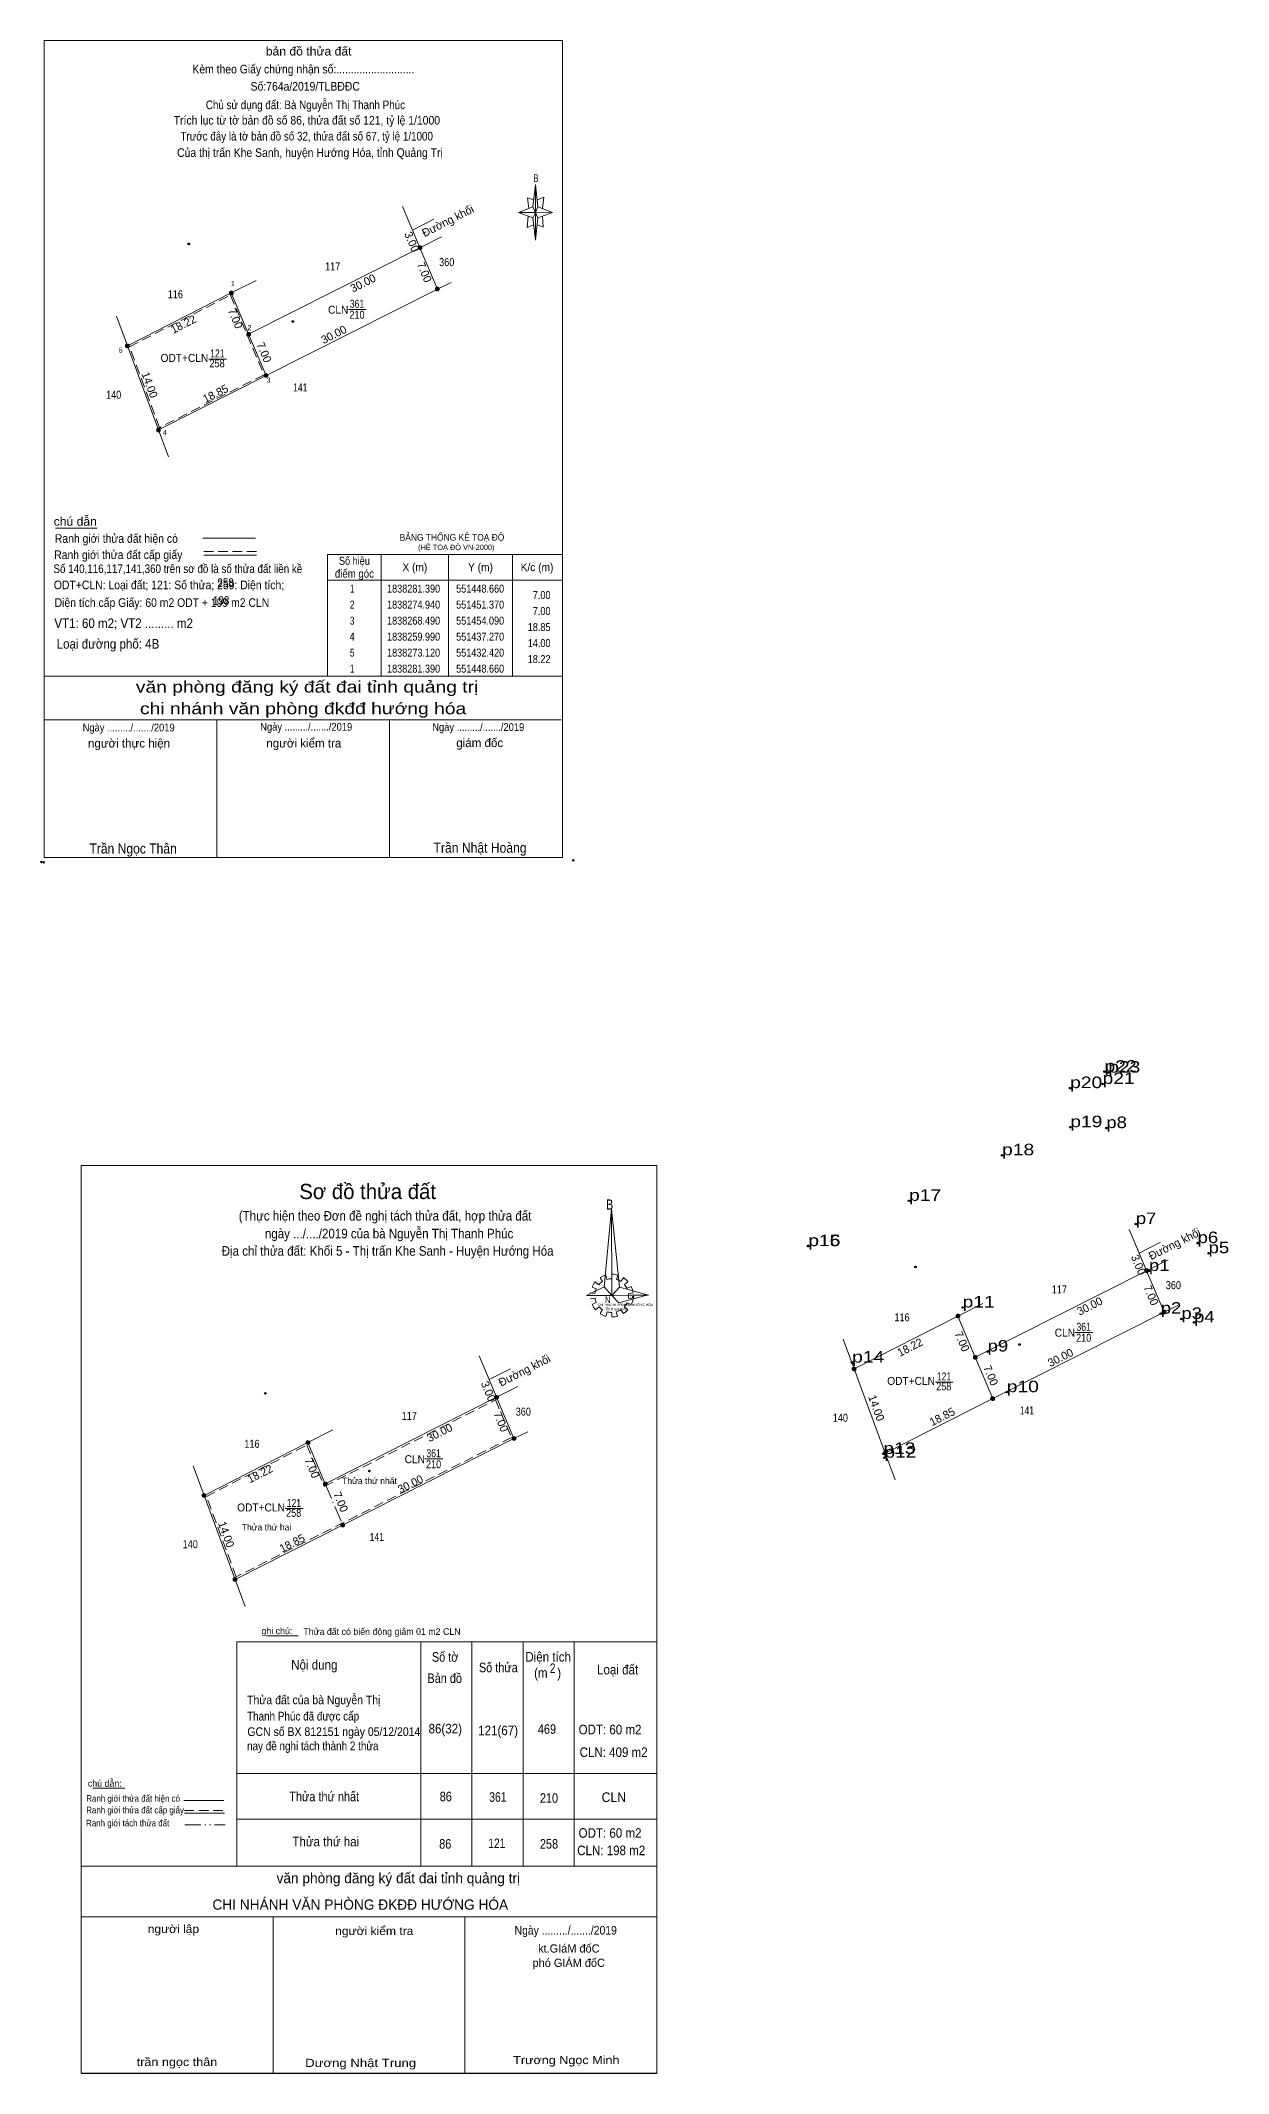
# Model space of a CAD drawing. Header units: metres. Extents: x 551026 to 551491, y 1838157 to 1838484.
# Drawn here: x 551305.3 to 551490.9, y 1838163.1 to 1838480.6 of the extents above; entities that cross this region are included whole.
import ezdxf
from ezdxf.enums import TextEntityAlignment as Align

# ---------------------------------------------------------------- set-up
doc = ezdxf.new("R2010")
doc.units = ezdxf.units.M
doc.header["$LTSCALE"] = 0.5
doc.header["$PDMODE"] = 32
doc.header["$PDSIZE"] = 0.25
for name, pattern in [('DASH_DOUBLE_DOT', [9.2, 5, -1.2, 0.3, -1.2, 0.3, -1.2]), ('DOT_DASHED', [7.7, 5, -1.2, 0.3, -1.2]), ('MEDIUM_DASHED', [4.5, 3, -1.5])]:
    doc.linetypes.add(name, pattern=pattern)
for name, color, linetype, lineweight in [('1', 7, 'Continuous', 13), ('10', 7, 'Continuous', 13), ('17', 7, 'Continuous', 13), ('32', 7, 'Continuous', 13), ('5', 7, 'Continuous', 13), ('56', 7, 'Continuous', 13), ('6', 7, 'Continuous', 13), ('63', 7, 'Continuous', 13)]:
    doc.layers.add(name, color=color, linetype=linetype, lineweight=lineweight)
for name, color, linetype in [('12', 7, 'Continuous'), ('13', 7, 'Continuous'), ('57', 7, 'Continuous'), ('7', 7, 'Continuous')]:
    doc.layers.add(name, color=color, linetype=linetype)

msp = doc.modelspace()

# ---------------------------------------------------------------- hatches: boundary and pattern name
at = {"layer": '63'}
for points in [[(551364.87, 1838448.28, 1), (551364.27, 1838448.28, 1)], [(551335.38, 1838441.21, 1), (551334.78, 1838441.21, 1)], [(551367.59, 1838441.83, 1), (551366.99, 1838441.83, 1)], [(551338.09, 1838434.76, 1), (551337.49, 1838434.76, 1)], [(551319.14, 1838432.94, 1), (551318.54, 1838432.94, 1)], [(551340.81, 1838428.31, 1), (551340.21, 1838428.31, 1)], [(551323.99, 1838419.81, 1), (551323.39, 1838419.81, 1)], [(551478.45, 1838288.46, 1), (551477.85, 1838288.46, 1)], [(551448.96, 1838281.39, 1), (551448.36, 1838281.39, 1)], [(551481.17, 1838282.01, 1), (551480.57, 1838282.01, 1)], [(551451.67, 1838274.94, 1), (551451.07, 1838274.94, 1)], [(551432.72, 1838273.12, 1), (551432.12, 1838273.12, 1)], [(551376.84, 1838268.7, 1), (551376.24, 1838268.7, 1)], [(551454.39, 1838268.49, 1), (551453.79, 1838268.49, 1)], [(551379.56, 1838262.25, 1), (551378.96, 1838262.25, 1)], [(551347.35, 1838261.63, 1), (551346.75, 1838261.63, 1)], [(551437.57, 1838259.99, 1), (551436.97, 1838259.99, 1)], [(551331.11, 1838253.36, 1), (551330.51, 1838253.36, 1)], [(551350.06, 1838255.18, 1), (551349.46, 1838255.18, 1)], [(551352.78, 1838248.73, 1), (551352.18, 1838248.73, 1)], [(551335.96, 1838240.23, 1), (551335.36, 1838240.23, 1)]]:
    msp.add_hatch(color=256, dxfattribs=at).paths.add_polyline_path(points)

# ---------------------------------------------------------------- linework, layer by layer
at = {"layer": '1'}
for p, q in [((551393.61, 1838287.79), (551393.78, 1838287.08)), ((551394.53, 1838287.2), (551394.55, 1838287.93)), ((551395.49, 1838287.79), (551395.31, 1838287.06)), ((551391.19, 1838285.03), (551391.91, 1838284.92)), ((551392.13, 1838285.65), (551391.47, 1838285.92)), ((551391.95, 1838286.74), (551392.5, 1838286.26)), ((551393.11, 1838286.79), (551392.71, 1838287.38)), ((551394.18, 1838284.6), (551394.87, 1838284.6)), ((551395.97, 1838286.79), (551396.36, 1838287.38)), ((551397.08, 1838286.74), (551396.53, 1838286.29)), ((551396.92, 1838285.67), (551397.58, 1838285.99)), ((551397.88, 1838285.03), (551397.14, 1838284.92)), ((551391.91, 1838284.19), (551391.19, 1838284.08)), ((551391.47, 1838283.19), (551392.13, 1838283.51)), ((551392.56, 1838282.83), (551391.99, 1838282.37)), ((551392.71, 1838281.76), (551393.09, 1838282.39)), ((551393.83, 1838282.05), (551393.61, 1838281.35)), ((551394.53, 1838281.23), (551394.53, 1838281.94)), ((551395.25, 1838282.05), (551395.46, 1838281.37)), ((551396.36, 1838281.76), (551395.97, 1838282.37)), ((551396.49, 1838282.83), (551397.08, 1838282.39)), ((551397.6, 1838283.17), (551396.88, 1838283.44)), ((551397.14, 1838284.19), (551397.88, 1838284.08)), ((551335.94, 1838230.49), (551401.6, 1838230.49)), ((551335.94, 1838230.49), (551335.94, 1838195.44)), ((551364.68, 1838230.49), (551364.68, 1838195.44)), ((551372.68, 1838230.49), (551372.68, 1838195.44)), ((551380.68, 1838230.49), (551380.68, 1838195.44)), ((551388.68, 1838230.49), (551388.68, 1838195.44)), ((551335.94, 1838209.92), (551401.6, 1838209.92)), ((551335.94, 1838202.78), (551401.65, 1838202.78)), ((551311.6, 1838195.45), (551401.6, 1838195.45)), ((551335.94, 1838195.44), (551401.6, 1838195.44)), ((551311.6, 1838194.67), (551311.6, 1838163.08)), ((551311.6, 1838187.51), (551401.6, 1838187.51)), ((551341.6, 1838187.51), (551341.6, 1838163.08)), ((551371.6, 1838187.51), (551371.6, 1838163.08))]:
    msp.add_line(p, q, dxfattribs=at)
for points in [[(551364.57, 1838448.28), (551367.29, 1838441.83), (551340.51, 1838428.31), (551337.79, 1838434.76)], [(551478.15, 1838288.46), (551480.87, 1838282.01), (551454.09, 1838268.49), (551451.37, 1838274.94)]]:
    msp.add_lwpolyline(points, dxfattribs=at)
at = {"layer": '1', "linetype": 'MEDIUM_DASHED'}
msp.add_lwpolyline([(551334.95, 1838440.87), (551337.56, 1838434.66), (551340.19, 1838428.43), (551323.83, 1838420.16), (551319.15, 1838432.82)], close=True, dxfattribs=at)
at = {"layer": '1'}
for points in [[(551311.6, 1838163.08), (551311.6, 1838304.88), (551401.6, 1838304.88), (551401.6, 1838163.08)], [(551311.6, 1838163.08), (551311.6, 1838304.88), (551401.6, 1838304.88), (551401.6, 1838163.08)], [(551394.48, 1838298.13), (551394.53, 1838284.62), (551393.35, 1838285.97)], [(551394.48, 1838298.13), (551394.53, 1838284.62), (551395.77, 1838285.88)], [(551478.15, 1838288.46), (551480.87, 1838282.01), (551454.09, 1838268.49), (551451.37, 1838274.94)], [(551390.6, 1838284.62), (551393.35, 1838285.97), (551394.53, 1838284.62)], [(551400.28, 1838284.67), (551394.53, 1838284.62), (551395.77, 1838285.88)], [(551400.24, 1838284.69), (551395.66, 1838283.46), (551394.53, 1838284.62)], [(551448.66, 1838281.39), (551451.37, 1838274.94), (551454.09, 1838268.49), (551437.27, 1838259.99), (551432.42, 1838273.12)]]:
    msp.add_lwpolyline(points, close=True, dxfattribs=at)
at = {"layer": '1', "linetype": 'MEDIUM_DASHED'}
for points in [[(551349.61, 1838254.76), (551376.39, 1838268.29), (551378.87, 1838262.39), (551354.71, 1838250.19)], [(551354.71, 1838250.19), (551335.82, 1838240.65), (551331.18, 1838253.21), (551346.9, 1838261.22), (551349.61, 1838254.76)]]:
    msp.add_lwpolyline(points, dxfattribs=at)
at = {"layer": '1'}
for centre, major_axis, start_param, end_param in [((551394.5364, 1838284.5776), (3.3649, 0), 1.84955988, 2.13900916), ((551394.5364, 1838284.5776), (3.3649, 0), 1.27924208, 1.56332225), ((551394.5364, 1838284.5776), (3.3649, 0), 2.43958176, 2.72400246), ((551394.5364, 1838284.5776), (2.6372, 0), 2.72368549, 3.01515824), ((551394.5364, 1838284.5776), (2.6372, 0), 2.13373541, 2.44496261), ((551394.5364, 1838284.5776), (2.6372, 0), 1.56985589, 1.85611068), ((551394.5364, 1838284.5776), (2.6372, 0), 1.00270906, 1.2755622), ((551394.5364, 1838284.5776), (3.3649, 0), 0.71056237, 0.99687234), ((551394.5364, 1838284.5776), (2.6372, 0), 0.42678376, 0.70646463), ((551394.5364, 1838284.5776), (2.6372, 0), 6.13558388, 6.41618463), ((551394.5364, 1838284.5776), (3.3649, 0), 0.1390515, 0.43393316), ((551394.5364, 1838284.5776), (3.3649, 0), 3.56988637, 3.85691866), ((551394.5364, 1838284.5776), (2.6372, 0), 3.28229955, 3.56105054), ((551394.5364, 1838284.5776), (2.6372, 0), 3.86077574, 4.13258255), ((551394.5171, 1838284.5576), (3.3649, 0), 4.1470906, 4.43659307), ((551394.5364, 1838284.5776), (2.6372, 0), 4.43854677, 4.71314001), ((551394.5364, 1838284.5776), (3.3649, 0), 4.71301008, 4.99761054), ((551394.5364, 1838284.5776), (2.6372, 0), 4.99087134, 5.28933161), ((551394.5364, 1838284.5776), (3.3649, 0), 5.28561416, 5.56798705), ((551394.5364, 1838284.5776), (2.6372, 0), 5.56137327, 5.83951437), ((551394.5364, 1838284.5776), (3.3649, 0), 5.85230288, 6.13839648)]:
    msp.add_ellipse(centre, major_axis=major_axis, ratio=0.995001, start_param=start_param, end_param=end_param, dxfattribs=at)
msp.add_point((551397.88, 1838284.35), dxfattribs=at)
at = {"layer": '10'}
for p, q in [((551363.41, 1838451.05), (551366.75, 1838452.74)), ((551364.57, 1838448.28), (551367.91, 1838449.97)), ((551337.79, 1838434.76), (551364.57, 1838448.28)), ((551364.57, 1838448.28), (551367.29, 1838441.83)), ((551335.08, 1838441.21), (551338.96, 1838443.17)), ((551318.84, 1838432.94), (551335.08, 1838441.21)), ((551317.13, 1838437.59), (551318.84, 1838432.94)), ((551318.84, 1838432.94), (551323.69, 1838419.81)), ((551340.51, 1838428.31), (551323.69, 1838419.81)), ((551325.25, 1838415.6), (551323.69, 1838419.81)), ((551476.99, 1838291.23), (551480.33, 1838292.92)), ((551451.37, 1838274.94), (551478.15, 1838288.46)), ((551478.15, 1838288.46), (551481.49, 1838290.15)), ((551478.15, 1838288.46), (551480.87, 1838282.01)), ((551432.42, 1838273.12), (551448.66, 1838281.39)), ((551448.66, 1838281.39), (551452.54, 1838283.35)), ((551430.71, 1838277.77), (551432.42, 1838273.12)), ((551375.38, 1838271.47), (551378.72, 1838273.16)), ((551432.42, 1838273.12), (551437.27, 1838259.99)), ((551349.76, 1838255.18), (551376.54, 1838268.7)), ((551376.54, 1838268.7), (551379.88, 1838270.39)), ((551376.54, 1838268.7), (551379.26, 1838262.25)), ((551454.09, 1838268.49), (551437.27, 1838259.99)), ((551347.05, 1838261.63), (551350.93, 1838263.59)), ((551330.81, 1838253.36), (551347.05, 1838261.63)), ((551347.05, 1838261.63), (551349.76, 1838255.18)), ((551438.83, 1838255.78), (551437.27, 1838259.99)), ((551329.1, 1838258.01), (551330.81, 1838253.36)), ((551330.81, 1838253.36), (551335.66, 1838240.23)), ((551352.48, 1838248.73), (551335.66, 1838240.23)), ((551337.22, 1838236.02), (551335.66, 1838240.23))]:
    msp.add_line(p, q, dxfattribs=at)
at = {"layer": '10', "linetype": 'DOT_DASHED'}
msp.add_line((551349.76, 1838255.18), (551352.48, 1838248.73), dxfattribs=at)
at = {"layer": '10'}
for points in [[(551361.86, 1838454.73), (551363.41, 1838451.05), (551364.57, 1838448.28)], [(551335.08, 1838441.21), (551337.79, 1838434.76), (551340.51, 1838428.31)], [(551369.43, 1838442.86), (551367.29, 1838441.83), (551340.51, 1838428.31)], [(551475.44, 1838294.91), (551476.99, 1838291.23), (551478.15, 1838288.46)], [(551448.66, 1838281.39), (551451.37, 1838274.94), (551454.09, 1838268.49)], [(551483.01, 1838283.04), (551480.87, 1838282.01), (551454.09, 1838268.49)], [(551373.83, 1838275.15), (551375.38, 1838271.47), (551376.54, 1838268.7)], [(551381.4, 1838263.28), (551379.26, 1838262.25), (551352.48, 1838248.73)]]:
    msp.add_lwpolyline(points, dxfattribs=at)
at = {"layer": '12'}
for p in [(551471.56, 1838319.55), (551472.14, 1838319.41), (551466.19, 1838316.99), (551471.26, 1838317.64), (551466.21, 1838310.89), (551471.85, 1838310.75), (551455.55, 1838306.5), (551441.01, 1838299.38), (551476.46, 1838295.76), (551425.25, 1838292.31), (551425.27, 1838292.31), (551486.11, 1838292.78), (551487.83, 1838291.2), (551478.51, 1838288.43), (551449.38, 1838282.72), (551480.36, 1838281.76), (551483.58, 1838280.93), (551485.56, 1838280.39), (551453.29, 1838275.84), (551432.11, 1838274.12), (551456.28, 1838269.49), (551436.99, 1838259.85), (551437.15, 1838259.26)]:
    msp.add_point(p, dxfattribs=at)
at = {"layer": '13'}
for p in [(551328.44, 1838448.88), (551344.69, 1838436.76), (551442.02, 1838289.06), (551458.27, 1838276.94), (551340.41, 1838269.3), (551356.66, 1838257.18)]:
    msp.add_point(p, dxfattribs=at)
at = {"layer": '17'}
for p, q in [((551307.6, 1838404.48), (551314.11, 1838404.48)), ((551340.59, 1838231.45), (551345.55, 1838231.45)), ((551313.46, 1838207.63), (551318.42, 1838207.63))]:
    msp.add_line(p, q, dxfattribs=at)
at = {"layer": '32'}
msp.add_line((551471.56, 1838319.55), (551471.96, 1838319.57), dxfattribs=at)
at = {"layer": '5'}
for p, q in [((551382.2, 1838454.66), (551382.65, 1838458.17)), ((551382.2, 1838452.95), (551379.95, 1838453.76)), ((551383.01, 1838452.95), (551382.65, 1838449.44)), ((551383.01, 1838454.66), (551385.26, 1838453.76)), ((551383.73, 1838453.22), (551383.82, 1838451.51)), ((551383.82, 1838451.51), (551382.92, 1838451.87)), ((551305.82, 1838381.37), (551386.82, 1838381.37)), ((551305.82, 1838374.53), (551386.64, 1838374.53)), ((551305.82, 1838374.53), (551386.64, 1838374.53)), ((551305.82, 1838374.53), (551386.64, 1838374.53)), ((551332.82, 1838353.01), (551332.82, 1838374.53)), ((551359.82, 1838353.01), (551359.82, 1838374.53))]:
    msp.add_line(p, q, dxfattribs=at)
for points in [[(551305.82, 1838480.63), (551386.82, 1838480.63), (551386.82, 1838353.01), (551305.82, 1838353.01)], [(551382.65, 1838458.17), (551383.01, 1838454.66), (551382.65, 1838453.76)], [(551382.65, 1838453.76), (551379.95, 1838453.76), (551382.2, 1838454.66), (551383.01, 1838452.95), (551385.26, 1838453.76), (551382.65, 1838453.85)], [(551382.65, 1838453.76), (551382.65, 1838449.44), (551382.2, 1838452.95)], [(551311.6, 1838304.89), (551401.6, 1838304.89), (551401.6, 1838163.09), (551311.6, 1838163.09)]]:
    msp.add_lwpolyline(points, close=True, dxfattribs=at)
for points in [[(551382.38, 1838455.74), (551381.39, 1838456.1), (551381.57, 1838454.39)], [(551382.92, 1838455.74), (551383.91, 1838456.19), (551383.73, 1838454.39)], [(551382.65, 1838453.76), (551382.2, 1838454.66), (551379.95, 1838453.76)], [(551381.48, 1838453.22), (551381.3, 1838451.42), (551382.29, 1838451.87)], [(551382.65, 1838453.76), (551383.01, 1838452.95), (551385.26, 1838453.76)], [(551386.82, 1838353.01), (551305.82, 1838353.01), (551305.82, 1838374.53)]]:
    msp.add_lwpolyline(points, dxfattribs=at)
for p in [(551305.4, 1838352.32), (551305.76, 1838352.26)]:
    msp.add_point(p, dxfattribs=at)
at = {"layer": '56'}
msp.add_line((551331.55, 1838430.88), (551334.34, 1838430.88), dxfattribs=at)
at = {"layer": '6'}
for p, q in [((551330.64, 1838402.91), (551338.87, 1838402.91)), ((551330.77, 1838400.27), (551338.99, 1838400.27)), ((551327.64, 1838205.71), (551333.92, 1838205.71)), ((551327.74, 1838203.7), (551334, 1838203.7))]:
    msp.add_line(p, q, dxfattribs=at)
at = {"layer": '6', "linetype": 'MEDIUM_DASHED'}
for p, q in [((551330.77, 1838400.83), (551339.05, 1838400.83)), ((551327.74, 1838204.12), (551334.06, 1838204.12))]:
    msp.add_line(p, q, dxfattribs=at)
at = {"layer": '6'}
msp.add_point((551388.53, 1838352.57), dxfattribs=at)
at = {"layer": '63'}
for p, q in [((551353.37, 1838438.64), (551356.16, 1838438.64)), ((551358.52, 1838400.37), (551358.52, 1838381.37)), ((551369.02, 1838400.37), (551369.02, 1838381.37)), ((551379.02, 1838400.37), (551379.02, 1838381.37)), ((551350.12, 1838396.37), (551386.82, 1838396.37)), ((551466.95, 1838278.82), (551469.74, 1838278.82)), ((551445.13, 1838271.06), (551447.92, 1838271.06)), ((551365.34, 1838259.06), (551368.13, 1838259.06)), ((551343.52, 1838251.3), (551346.31, 1838251.3))]:
    msp.add_line(p, q, dxfattribs=at)
at = {"layer": '63', "linetype": 'DASH_DOUBLE_DOT'}
msp.add_line((551327.84, 1838201.89), (551334.14, 1838201.89), dxfattribs=at)
at = {"layer": '63'}
msp.add_lwpolyline([(551350.12, 1838400.37), (551386.82, 1838400.37), (551386.82, 1838381.37), (551350.12, 1838381.37)], close=True, dxfattribs=at)
for centre in [(551364.57, 1838448.28), (551335.08, 1838441.21), (551367.29, 1838441.83), (551337.79, 1838434.76), (551318.84, 1838432.94), (551340.51, 1838428.31), (551323.69, 1838419.81), (551478.15, 1838288.46), (551448.66, 1838281.39), (551480.87, 1838282.01), (551451.37, 1838274.94), (551432.42, 1838273.12), (551376.54, 1838268.7), (551454.09, 1838268.49), (551379.26, 1838262.25), (551347.05, 1838261.63), (551437.27, 1838259.99), (551330.81, 1838253.36), (551349.76, 1838255.18), (551352.48, 1838248.73), (551335.66, 1838240.23)]:
    msp.add_circle(centre, 0.3, dxfattribs=at)

# ---------------------------------------------------------------- texts
at = {"layer": '1'}
for s, width, p in [('361', 0.8, (551354.72, 1838438.9)), ('CLN', 0.95, (551351.785, 1838437.98)), ('210', 0.85, (551354.72, 1838437.19)), ('CLN', 0.95, (551465.365, 1838278.16)), ('210', 0.85, (551468.3, 1838277.37)), ('361', 0.8, (551468.3, 1838279.08)), ('ODT+CLN', 0.95, (551441.33, 1838270.62)), ('121', 0.8, (551446.48, 1838271.32)), ('258', 0.85, (551446.435, 1838269.78)), ('CLN', 0.95, (551363.755, 1838258.4)), ('210', 0.85, (551366.69, 1838257.61)), ('361', 0.8, (551366.69, 1838259.32)), ('121', 0.8, (551344.87, 1838251.56)), ('ODT+CLN', 0.95, (551339.72, 1838250.86)), ('258', 0.85, (551344.825, 1838250.02))]:
    msp.add_text(s, height=1.25, dxfattribs=dict(at, width=width)).set_placement(p, align=Align.CENTER)
for s, height, width, p in [('BẢNG THỐNG KÊ TOẠ ĐỘ ', 1.035, 0.95, (551361.39, 1838402.52)), ('(HỆ TOẠ ĐỘ VN-2000)', 0.837, 0.9, (551364.27, 1838401.06)), ('B', 1.585, 0.8, (551393.64, 1838298.02)), ('N', 0.9904, 0.9, (551393.48, 1838283.45)), ('CHI NHÁNH VPĐKĐĐ-HƯỚNG HÓA', 0.3749, 0.95, (551392.34, 1838282.95)), ('TỈNH quảng trị', 0.375, 1.05, (551393.54, 1838282.3))]:
    msp.add_text(s, height=height, dxfattribs=dict(at, width=width)).set_placement(p)
msp.add_text('Sơ đồ thửa đất', height=2.38, dxfattribs=at).set_placement((551356.39, 1838299.66), align=Align.CENTER)
for s, height, p in [('văn phòng đăng ký đất đai tỉnh quảng trị', 1.6, (551380.21, 1838192.78)), ('CHI NHÁNH VĂN PHÒNG ĐKĐĐ HƯỚNG HÓA', 1.6, (551378.35, 1838188.64)), ('kt.GIáM đốC', 1.28, (551392.64, 1838181.95)), ('phó GIÁM đốC', 1.28, (551393.48, 1838179.71))]:
    msp.add_text(s, height=height, dxfattribs=at).set_placement(p, align=Align.RIGHT)
for s, width, p in [('người lập', 1.1, (551330.05, 1838185)), ('người kiểm tra', 1.1, (551363.54, 1838184.69)), ('trần ngọc thân', 1.15, (551332.88, 1838164.22)), ('Dương Nhật Trung', 1.2, (551363.96, 1838164.07)), ('Trương Ngọc Minh', 1.15, (551395.75, 1838164.52))]:
    msp.add_text(s, height=1.28, dxfattribs=dict(at, width=width)).set_placement(p, align=Align.RIGHT)
at = {"layer": '12'}
for s, width, p in [('p21', 1.25, (551471.26, 1838317.64)), ('p22', 1.25, (551471.56, 1838319.55)), ('p23', 1.25, (551472.14, 1838319.41)), ('p20', 1.25, (551466.19, 1838316.99)), ('p19', 1.25, (551466.21, 1838310.89)), ('p8', 1.2, (551471.85, 1838310.75)), ('p18', 1.25, (551455.55, 1838306.5)), ('p17', 1.25, (551441.01, 1838299.38)), ('p7', 1.2, (551476.46, 1838295.76)), ('p15', 1.25, (551425.25, 1838292.31)), ('p16', 1.25, (551425.27, 1838292.31)), ('p6', 1.2, (551486.11, 1838292.78)), ('p5', 1.2, (551487.83, 1838291.2)), ('p1', 1.2, (551478.51, 1838288.43)), ('p11', 1.25, (551449.38, 1838282.72)), ('p2', 1.2, (551480.36, 1838281.76)), ('p3', 1.2, (551483.58, 1838280.93)), ('p4', 1.2, (551485.56, 1838280.39)), ('p14', 1.25, (551432.11, 1838274.12)), ('p9', 1.2, (551453.29, 1838275.84)), ('p10', 1.25, (551456.28, 1838269.49)), ('p13', 1.25, (551436.99, 1838259.85)), ('p12', 1.25, (551437.15, 1838259.26))]:
    msp.add_text(s, height=1.8, dxfattribs=dict(at, width=width)).set_placement(p)
at = {"layer": '5'}
for s, height, width, p in [('bản đồ thửa đất', 1.35, 1.05, (551347.165, 1838478.31)), ('Kèm theo Giấy chứng nhận số:...........................', 1.35, 0.9, (551346.335, 1838475.51)), ('Chủ sử dụng đất: Bà Nguyễn Thị Thanh Phúc', 1.35, 0.85, (551346.665, 1838469.93)), ('Số:764a/2019/TLBĐĐC', 1.35, 0.9, (551346.63, 1838472.82)), ('Trích lục từ tờ bản đồ số 86, thửa đất số 121, tỷ lệ 1/1000 ', 1.35, 0.9, (551347.12, 1838467.52)), ('Trước đây là tờ bản đồ số 32, thửa đất số 67, tỷ lệ 1/1000 ', 1.35, 0.85, (551347.07, 1838465.03)), ('Của thị trấn Khe Sanh, huyện Hướng Hóa, tỉnh Quảng Trị', 1.35, 0.9, (551347.37, 1838462.47)), ('B', 1.24, 0.75, (551382.68, 1838458.53)), ('văn phòng đăng ký đất đai tỉnh quảng trị', 1.8, 1.25, (551346.92, 1838378.79)), ('chi nhánh văn phòng đkđđ hướng hóa', 1.8, 1.25, (551346.3, 1838375.41)), ('Ngày ........./......./2019', 1.215, 0.9, (551319.035, 1838372.72)), ('Ngày ........./......./2019', 1.215, 0.9, (551346.785, 1838372.83)), ('Ngày ........./......./2019', 1.215, 0.9, (551373.675, 1838372.79)), ('Trần Ngọc Thân', 1.57, 0.9, (551319.73, 1838353.64)), ('Trần Nhật Hoàng', 1.575, 0.9, (551373.96, 1838353.76))]:
    msp.add_text(s, height=height, dxfattribs=dict(at, width=width)).set_placement(p, align=Align.CENTER)
for s, p in [('người thực hiện', (551319.095, 1838370.2)), ('người kiểm tra', (551346.415, 1838370.21)), ('giám đốc', (551373.905, 1838370.27))]:
    msp.add_text(s, height=1.35, dxfattribs=at).set_placement(p, align=Align.CENTER)
at = {"layer": '56'}
for s, width, p in [('ODT+CLN', 0.95, (551327.75, 1838430.44)), ('258', 0.85, (551332.855, 1838429.6)), ('121', 0.8, (551332.9, 1838431.14))]:
    msp.add_text(s, height=1.25, dxfattribs=dict(at, width=width)).set_placement(p, align=Align.CENTER)
at = {"layer": '57', "width": 0.85}
for s, p in [('258', (551332.91, 1838395.27)), ('198', (551332.21, 1838392.49))]:
    msp.add_text(s, height=1.35, dxfattribs=at).set_placement(p)
at = {"layer": '6'}
for s, height, width, p in [('chú dẫn', 1.35, 1.05, (551307.32, 1838404.85)), ('Ranh giới thửa đất hiện có ', 1.35, 0.9, (551307.5, 1838402.18)), ('Số 140,116,117,141,360 trên sơ đồ là số thửa đất liền kề', 1.35, 0.85, (551307.28, 1838397.46)), ('Ranh giới thửa đất cấp giấy', 1.35, 0.9, (551307.4, 1838399.64)), ('ODT+CLN: Loại đất; 121: Số thửa; 259: Diện tích;', 1.35, 0.9, (551307.34, 1838394.93)), ('Diện tích cấp Giấy: 60 m2 ODT + 199 m2 CLN', 1.35, 0.9, (551307.46, 1838392.17)), ('VT1: 60 m2; VT2 ......... m2', 1.5, 0.9, (551307.42, 1838388.87)), ('Loại đường phố: 4B', 1.5, 0.9, (551307.78, 1838385.65)), ('Nội dung', 1.5, 0.9, (551344.44, 1838226.16)), ('Số tờ', 1.5, 0.85, (551366.43, 1838227.38)), ('Số thửa', 1.5, 0.85, (551373.78, 1838225.74)), ('Diện tích', 1.5, 0.9, (551381.04, 1838227.4)), ('2', 1.5, 0.8, (551384.85, 1838225.62)), ('Bản đồ', 1.5, 0.85, (551365.73, 1838224.06)), ('(m   )', 1.5, 0.9, (551382.41, 1838224.9)), ('Loại đất', 1.5, 0.9, (551392.25, 1838225.4)), ('Thửa đất của bà Nguyễn Thị', 1.36, 0.9, (551337.55, 1838220.74)), ('Thanh Phúc đã được cấp ', 1.36, 0.85, (551337.54, 1838218.2)), ('86(32)', 1.5, 0.9, (551365.91, 1838216.18)), ('469', 1.5, 0.85, (551382.99, 1838216.12)), ('nay đề nghi tách thành 2 thửa', 1.36, 0.85, (551337.54, 1838213.55)), ('GCN số BX 812151 ngày 05/12/2014', 1.36, 0.9, (551337.59, 1838215.78)), ('121(67)', 1.5, 0.9, (551373.67, 1838215.9)), ('ODT: 60 m2', 1.5, 0.9, (551389.36, 1838216.04)), ('CLN: 409 m2', 1.5, 0.9, (551389.52, 1838212.5)), ('Ranh giới thửa đất hiện có ', 1.029, 0.9, (551312.4, 1838205.51)), ('Thửa thứ nhất', 1.5, 0.85, (551344.14, 1838205.58)), ('86', 1.5, 0.85, (551367.65, 1838205.58)), ('361', 1.5, 0.8, (551375.4, 1838205.5)), ('210', 1.5, 0.85, (551383.31, 1838205.34)), ('CLN', 1.5, 0.95, (551392.96, 1838205.47)), ('Ranh giới tách thửa đất', 1.029, 0.9, (551312.38, 1838201.66)), ('Ranh giới thửa đất cấp giấy', 1.029, 0.9, (551312.4, 1838203.7)), ('Thửa thứ hai', 1.5, 0.9, (551344.62, 1838198.54)), ('86', 1.5, 0.85, (551367.57, 1838198.18)), ('121', 1.5, 0.8, (551375.24, 1838198.26)), ('258', 1.5, 0.85, (551383.31, 1838198.18)), ('CLN: 198 m2', 1.5, 0.9, (551389.14, 1838197.16)), ('ODT: 60 m2', 1.5, 0.9, (551389.36, 1838199.88))]:
    msp.add_text(s, height=height, dxfattribs=dict(at, width=width)).set_placement(p)
for s, height, p in [('ghi chú:', 1.03, (551339.79, 1838231.69)), ('Thửa đất có biến động giảm 01 m2 CLN', 1.03, (551346.34, 1838231.58)), ('chú dẫn:', 1.029, (551312.66, 1838207.87))]:
    msp.add_text(s, height=height, dxfattribs=at).set_placement(p)
at = {"layer": '6', "width": 0.9}
msp.add_text('Ngày ........./......./2019', height=1.35, dxfattribs=at).set_placement((551387.345, 1838184.76), align=Align.CENTER)
at = {"layer": '63'}
for s, rotation, p in [('Đường khối', 26.839, (551369.2078, 1838451.9062)), ('3.00', 292.723, (551362.7143, 1838448.9714)), ('30.00', 26.787, (551355.9533, 1838442.1909)), ('7.00', 292.865, (551364.6882, 1838444.2229)), ('18.22', 26.987, (551327.8664, 1838435.7757)), ('7.00', 292.79, (551335.1462, 1838437.0021)), ('7.00', 292.865, (551339.6382, 1838431.6929)), ('30.00', 26.787, (551351.3833, 1838434.1609)), ('14.00', 290.273, (551321.7386, 1838426.6316)), ('18.85', 26.81, (551332.8981, 1838424.9291)), ('Đường khối', 26.839, (551482.7878, 1838292.0862)), ('3.00', 292.723, (551476.2943, 1838289.1514)), ('30.00', 26.787, (551469.5333, 1838282.3709)), ('7.00', 292.865, (551478.2682, 1838284.4029)), ('18.22', 26.987, (551441.4464, 1838275.9557)), ('7.00', 292.79, (551448.7262, 1838277.1821)), ('Đường khối', 26.839, (551381.1778, 1838272.3262)), ('30.00', 26.787, (551464.9633, 1838274.3409)), ('7.00', 292.865, (551453.2182, 1838271.8729)), ('3.00', 292.723, (551374.6843, 1838269.3914)), ('14.00', 290.273, (551435.3186, 1838266.8116)), ('7.00', 292.865, (551376.6582, 1838264.6429)), ('18.85', 26.81, (551446.4781, 1838265.1091)), ('30.00', 26.787, (551367.9233, 1838262.6109)), ('7.00', 292.79, (551347.1162, 1838257.4221)), ('18.22', 26.987, (551339.8364, 1838256.1957)), ('30.00', 26.787, (551363.3533, 1838254.5809)), ('7.00', 292.865, (551351.6082, 1838252.1129)), ('14.00', 290.273, (551333.7086, 1838247.0516)), ('18.85', 26.81, (551344.8681, 1838245.3491))]:
    msp.add_text(s, height=1.25, rotation=rotation, dxfattribs=at).set_placement(p, align=Align.CENTER)
for s, height, width, p in [('360', 1.25, 0.85, (551368.75, 1838445.41)), ('1', 0.8, 0.85, (551335.325, 1838442.28)), ('117', 1.25, 0.85, (551350.925, 1838444.74)), ('116', 1.25, 0.85, (551326.335, 1838440.38)), ('2', 0.8, 0.9, (551337.91, 1838435.39)), ('5', 0.8, 0.9, (551317.78, 1838431.89)), ('3', 0.8, 0.9, (551340.905, 1838427.19)), ('140', 1.25, 0.85, (551316.69, 1838424.69)), ('141', 1.25, 0.8, (551345.85, 1838425.83)), ('4', 0.8, 0.9, (551324.685, 1838418.99)), ('Số hiệu', 1.25, 0.85, (551354.32, 1838398.75)), ('X (m)', 1.25, 0.95, (551363.77, 1838397.75)), ('Y (m)', 1.25, 0.95, (551374.025, 1838397.75)), ('K/c (m)', 1.25, 0.95, (551382.865, 1838397.75)), ('điểm góc', 1.25, 0.9, (551354.32, 1838396.75)), ('1', 1.25, 0.65, (551353.965, 1838394.4)), ('1838281.390', 1.25, 0.85, (551363.57, 1838394.4)), ('551448.660', 1.25, 0.85, (551373.97, 1838394.4)), ('2', 1.25, 0.8, (551353.97, 1838391.9)), ('1838274.940', 1.25, 0.85, (551363.57, 1838391.9)), ('551451.370', 1.25, 0.85, (551373.97, 1838391.9)), ('3', 1.25, 0.75, (551353.97, 1838389.4)), ('1838268.490', 1.25, 0.85, (551363.57, 1838389.4)), ('551454.090', 1.25, 0.85, (551373.97, 1838389.4)), ('4', 1.25, 0.8, (551353.975, 1838386.9)), ('1838259.990', 1.25, 0.85, (551363.57, 1838386.9)), ('551437.270', 1.25, 0.85, (551373.97, 1838386.9)), ('5', 1.25, 0.75, (551353.97, 1838384.4)), ('1', 1.25, 0.65, (551353.965, 1838381.9)), ('1838273.120', 1.25, 0.85, (551363.57, 1838384.4)), ('1838281.390', 1.25, 0.85, (551363.57, 1838381.9)), ('551432.420', 1.25, 0.85, (551373.97, 1838384.4)), ('551448.660', 1.25, 0.85, (551373.97, 1838381.9)), ('117', 1.25, 0.85, (551464.505, 1838284.92)), ('360', 1.25, 0.85, (551482.33, 1838285.59)), ('116', 1.25, 0.85, (551439.915, 1838280.56)), ('117', 1.25, 0.85, (551362.895, 1838265.16)), ('360', 1.25, 0.85, (551380.72, 1838265.83)), ('140', 1.25, 0.85, (551430.27, 1838264.87)), ('141', 1.25, 0.8, (551459.43, 1838266.01)), ('116', 1.25, 0.85, (551338.305, 1838260.8)), ('140', 1.25, 0.85, (551328.66, 1838245.11)), ('141', 1.25, 0.8, (551357.82, 1838246.25))]:
    msp.add_text(s, height=height, dxfattribs=dict(at, width=width)).set_placement(p, align=Align.CENTER)
at = {"layer": '63', "width": 0.85}
for s, p in [('7.00', (551384.97, 1838393.4)), ('18.85', (551384.97, 1838388.4)), ('7.00', (551384.97, 1838390.9)), ('14.00', (551384.97, 1838385.9)), ('18.22', (551384.97, 1838383.4))]:
    msp.add_text(s, height=1.25, dxfattribs=at).set_placement(p, align=Align.RIGHT)
at = {"layer": '63'}
for s, p in [('Thửa thứ nhất', (551356.68, 1838255.14)), ('Thửa thứ hai', (551340.585, 1838247.89))]:
    msp.add_text(s, height=1, dxfattribs=at).set_placement(p, align=Align.CENTER)
at = {"layer": '7', "width": 0.9}
for s, p in [('(Thực hiện theo Đơn đề nghị tách thửa đất, hợp thửa đất ', (551359.365, 1838296.3)), ('ngày .../..../2019 của bà Nguyễn Thị Thanh Phúc', (551359.74, 1838293.52)), ('Địa chỉ thửa đất: Khối 5 - Thị trấn Khe Sanh - Huyện Hướng Hóa', (551359.51, 1838290.81))]:
    msp.add_text(s, height=1.5, dxfattribs=at).set_placement(p, align=Align.CENTER)

doc.saveas('drawing.dxf')
